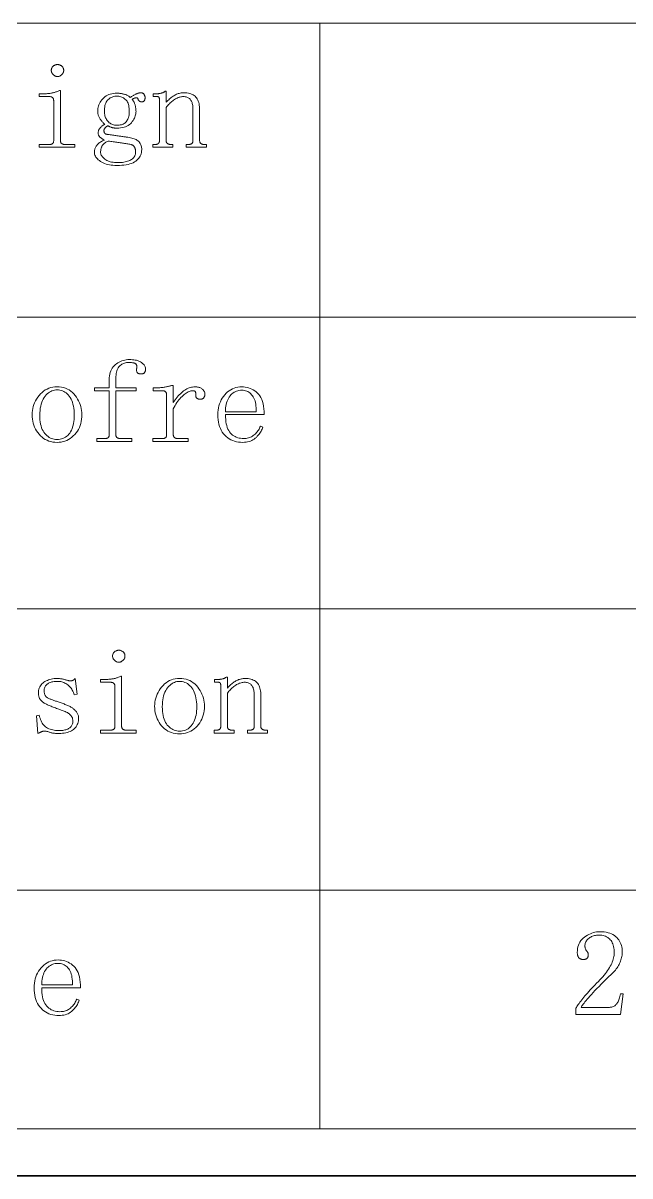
# Model space of a CAD drawing. Extents: x 1 to 297, y 1 to 210.
# Drawn here: x 131.29 to 145.78, y 1.35 to 28.9 of the extents above; entities that cross this region are included whole.
import ezdxf

# ---------------------------------------------------------------- set-up
doc = ezdxf.new("R2010")
doc.units = 0

msp = doc.modelspace()

# ---------------------------------------------------------------- linework, layer by layer
at = {"color": 7, "lineweight": 13}
for p, q in [((1.319, 28.902), (196.771, 28.902)), ((138.377, 28.902), (138.377, 2.481)), ((35.177, 21.874), (196.771, 21.874)), ((35.177, 14.907), (164.935, 14.907)), ((35.177, 8.179), (164.935, 8.179)), ((1.319, 2.481), (196.771, 2.481))]:
    msp.add_line(p, q, dxfattribs=at)
at = {"color": 7, "lineweight": 35}
msp.add_line((0.623, 1.354), (296.685, 1.354), dxfattribs=at)
at = {"color": 7, "lineweight": 13}
for points in [[(132.11, 27.911), (132.122, 27.91), (132.133, 27.909), (132.144, 27.907), (132.154, 27.904), (132.165, 27.901), (132.175, 27.896), (132.185, 27.891), (132.195, 27.885), (132.204, 27.878), (132.213, 27.871), (132.222, 27.863), (132.23, 27.854), (132.237, 27.845), (132.243, 27.836), (132.248, 27.827), (132.252, 27.817), (132.255, 27.806), (132.257, 27.796), (132.259, 27.785), (132.259, 27.774), (132.259, 27.762), (132.257, 27.751), (132.255, 27.74), (132.252, 27.73), (132.248, 27.719), (132.243, 27.709), (132.237, 27.699), (132.23, 27.69), (132.222, 27.68), (132.213, 27.671), (132.204, 27.662), (132.195, 27.654), (132.185, 27.647), (132.175, 27.642), (132.165, 27.637), (132.154, 27.632), (132.144, 27.629), (132.133, 27.627), (132.122, 27.626), (132.11, 27.625), (132.099, 27.626), (132.088, 27.627), (132.077, 27.629), (132.067, 27.632), (132.056, 27.637), (132.046, 27.642), (132.036, 27.647), (132.026, 27.654), (132.017, 27.662), (132.008, 27.671), (131.999, 27.68), (131.991, 27.69), (131.984, 27.699), (131.978, 27.709), (131.973, 27.719), (131.969, 27.73), (131.966, 27.74), (131.964, 27.751), (131.962, 27.762), (131.962, 27.774), (131.962, 27.785), (131.964, 27.796), (131.966, 27.806), (131.969, 27.817), (131.973, 27.827), (131.978, 27.836), (131.984, 27.845), (131.991, 27.854), (131.999, 27.863), (132.008, 27.871), (132.017, 27.878), (132.026, 27.885), (132.036, 27.891), (132.046, 27.896), (132.056, 27.901), (132.067, 27.904), (132.077, 27.907), (132.088, 27.909), (132.099, 27.91)], [(132.019, 27.042), (132.019, 27.051), (132.018, 27.06), (132.017, 27.068), (132.015, 27.076), (132.013, 27.084), (132.011, 27.091), (132.008, 27.098), (132.004, 27.104), (132, 27.111), (131.996, 27.117), (131.991, 27.122), (131.986, 27.127), (131.979, 27.131), (131.972, 27.135), (131.965, 27.138), (131.956, 27.141), (131.947, 27.143), (131.938, 27.144), (131.927, 27.145), (131.916, 27.145), (131.676, 27.145), (131.676, 27.214), (131.79, 27.214), (131.811, 27.214), (131.831, 27.214), (131.851, 27.215), (131.871, 27.216), (131.89, 27.218), (131.91, 27.22), (131.929, 27.222), (131.948, 27.225), (131.966, 27.228), (131.985, 27.231), (132.003, 27.235), (132.021, 27.239), (132.039, 27.244), (132.056, 27.249), (132.073, 27.255), (132.09, 27.262), (132.107, 27.269), (132.124, 27.277), (132.14, 27.285), (132.156, 27.294), (132.179, 27.294), (132.179, 26.094), (132.179, 26.085), (132.18, 26.076), (132.182, 26.068), (132.184, 26.061), (132.186, 26.054), (132.189, 26.047), (132.193, 26.041), (132.197, 26.035), (132.202, 26.03), (132.208, 26.025), (132.213, 26.021), (132.22, 26.017), (132.226, 26.013), (132.233, 26.01), (132.24, 26.008), (132.248, 26.006), (132.256, 26.004), (132.264, 26.003), (132.273, 26.002), (132.282, 26.002), (132.522, 26.002), (132.522, 25.934), (131.676, 25.934), (131.676, 26.002), (131.916, 26.002), (131.927, 26.002), (131.938, 26.003), (131.947, 26.004), (131.956, 26.006), (131.965, 26.008), (131.972, 26.01), (131.979, 26.013), (131.986, 26.017), (131.991, 26.021), (131.996, 26.025), (132, 26.03), (132.004, 26.035), (132.008, 26.041), (132.011, 26.047), (132.013, 26.054), (132.015, 26.061), (132.017, 26.068), (132.018, 26.076), (132.019, 26.085), (132.019, 26.094)], [(133.79, 26.174), (133.824, 26.169), (133.855, 26.162), (133.885, 26.155), (133.913, 26.147), (133.939, 26.138), (133.963, 26.128), (133.986, 26.116), (134.006, 26.104), (134.025, 26.091), (134.042, 26.077), (134.057, 26.061), (134.071, 26.045), (134.083, 26.027), (134.093, 26.009), (134.102, 25.989), (134.109, 25.969), (134.115, 25.947), (134.119, 25.925), (134.121, 25.901), (134.122, 25.877), (134.12, 25.843), (134.116, 25.811), (134.109, 25.78), (134.099, 25.75), (134.086, 25.722), (134.07, 25.695), (134.052, 25.67), (134.03, 25.646), (134.006, 25.623), (133.979, 25.602), (133.949, 25.583), (133.915, 25.565), (133.878, 25.55), (133.838, 25.536), (133.795, 25.525), (133.748, 25.516), (133.698, 25.509), (133.644, 25.503), (133.588, 25.5), (133.528, 25.499), (133.48, 25.5), (133.435, 25.503), (133.392, 25.508), (133.35, 25.515), (133.31, 25.524), (133.272, 25.534), (133.236, 25.547), (133.202, 25.562), (133.17, 25.578), (133.139, 25.597), (133.111, 25.616), (133.085, 25.637), (133.063, 25.657), (133.044, 25.679), (133.028, 25.701), (133.014, 25.723), (133.004, 25.747), (132.996, 25.77), (132.992, 25.795), (132.99, 25.819), (132.991, 25.835), (132.993, 25.851), (132.996, 25.867), (133, 25.883), (133.005, 25.899), (133.011, 25.915), (133.018, 25.931), (133.027, 25.947), (133.037, 25.963), (133.048, 25.979), (133.06, 25.995), (133.073, 26.01), (133.088, 26.024), (133.104, 26.038), (133.122, 26.051), (133.141, 26.063), (133.161, 26.075), (133.183, 26.085), (133.206, 26.096), (133.23, 26.105), (133.217, 26.112), (133.204, 26.119), (133.192, 26.126), (133.18, 26.133), (133.169, 26.141), (133.158, 26.148), (133.148, 26.156), (133.139, 26.164), (133.13, 26.171), (133.122, 26.179), (133.114, 26.188), (133.107, 26.196), (133.101, 26.205), (133.096, 26.214), (133.092, 26.224), (133.088, 26.234), (133.085, 26.244), (133.083, 26.254), (133.082, 26.265), (133.082, 26.277), (133.082, 26.29), (133.084, 26.303), (133.086, 26.316), (133.089, 26.329), (133.093, 26.341), (133.098, 26.353), (133.104, 26.364), (133.111, 26.375), (133.119, 26.386), (133.128, 26.397), (133.137, 26.407), (133.147, 26.416), (133.157, 26.426), (133.168, 26.435), (133.179, 26.444), (133.191, 26.452), (133.203, 26.46), (133.215, 26.468), (133.228, 26.475), (133.242, 26.482), (133.228, 26.494), (133.215, 26.506), (133.202, 26.519), (133.19, 26.532), (133.178, 26.545), (133.166, 26.559), (133.154, 26.573), (133.143, 26.588), (133.132, 26.604), (133.122, 26.619), (133.112, 26.635), (133.103, 26.652), (133.096, 26.668), (133.089, 26.685), (133.083, 26.702), (133.079, 26.719), (133.075, 26.737), (133.072, 26.755), (133.071, 26.773), (133.07, 26.791), (133.072, 26.825), (133.075, 26.858), (133.081, 26.89), (133.09, 26.922), (133.1, 26.952), (133.114, 26.982), (133.129, 27.011), (133.147, 27.039), (133.168, 27.067), (133.19, 27.094), (133.215, 27.119), (133.242, 27.141), (133.271, 27.161), (133.302, 27.178), (133.335, 27.192), (133.369, 27.204), (133.406, 27.213), (133.445, 27.22), (133.485, 27.224), (133.528, 27.225), (133.546, 27.225), (133.564, 27.224), (133.582, 27.223), (133.6, 27.221), (133.618, 27.219), (133.635, 27.217), (133.653, 27.214), (133.67, 27.21), (133.688, 27.207), (133.705, 27.202), (133.722, 27.197), (133.738, 27.192), (133.754, 27.185), (133.769, 27.178), (133.783, 27.171), (133.797, 27.162), (133.811, 27.153), (133.824, 27.144), (133.836, 27.133), (133.848, 27.122), (133.863, 27.133), (133.879, 27.144), (133.894, 27.154), (133.909, 27.163), (133.923, 27.172), (133.937, 27.181), (133.951, 27.188), (133.965, 27.195), (133.978, 27.202), (133.99, 27.208), (134.003, 27.213), (134.015, 27.218), (134.027, 27.223), (134.038, 27.226), (134.049, 27.229), (134.06, 27.232), (134.07, 27.234), (134.08, 27.235), (134.09, 27.236), (134.099, 27.237), (134.11, 27.236), (134.12, 27.235), (134.13, 27.233), (134.139, 27.23), (134.148, 27.227), (134.155, 27.222), (134.162, 27.217), (134.168, 27.211), (134.174, 27.204), (134.179, 27.197), (134.183, 27.189), (134.187, 27.181), (134.191, 27.173), (134.194, 27.165), (134.196, 27.158), (134.198, 27.151), (134.2, 27.143), (134.201, 27.136), (134.202, 27.129), (134.202, 27.122), (134.202, 27.113), (134.201, 27.105), (134.2, 27.096), (134.199, 27.088), (134.198, 27.081), (134.196, 27.074), (134.193, 27.067), (134.191, 27.06), (134.188, 27.054), (134.185, 27.048), (134.181, 27.043), (134.177, 27.038), (134.172, 27.033), (134.166, 27.03), (134.16, 27.027), (134.154, 27.024), (134.147, 27.022), (134.139, 27.021), (134.131, 27.02), (134.122, 27.019), (134.115, 27.02), (134.109, 27.02), (134.102, 27.021), (134.096, 27.022), (134.09, 27.024), (134.085, 27.026), (134.079, 27.028), (134.074, 27.03), (134.069, 27.033), (134.065, 27.037), (134.06, 27.04), (134.056, 27.044), (134.052, 27.048), (134.048, 27.053), (134.045, 27.058), (134.041, 27.063), (134.038, 27.069), (134.035, 27.075), (134.033, 27.081), (134.03, 27.088), (134.028, 27.094), (134.025, 27.1), (134.021, 27.105), (134.017, 27.109), (134.012, 27.112), (134.006, 27.115), (134, 27.116), (133.994, 27.117), (133.987, 27.117), (133.979, 27.117), (133.971, 27.115), (133.963, 27.113), (133.954, 27.111), (133.946, 27.107), (133.938, 27.104), (133.929, 27.099), (133.92, 27.095), (133.911, 27.089), (133.902, 27.083), (133.893, 27.077), (133.902, 27.067), (133.911, 27.057), (133.919, 27.046), (133.926, 27.034), (133.933, 27.022), (133.94, 27.009), (133.946, 26.996), (133.952, 26.981), (133.957, 26.966), (133.962, 26.951), (133.966, 26.935), (133.97, 26.919), (133.973, 26.903), (133.976, 26.887), (133.979, 26.871), (133.981, 26.855), (133.983, 26.839), (133.984, 26.823), (133.984, 26.807), (133.985, 26.791), (133.984, 26.763), (133.98, 26.736), (133.975, 26.709), (133.967, 26.682), (133.958, 26.655), (133.946, 26.628), (133.932, 26.602), (133.915, 26.575), (133.897, 26.549), (133.876, 26.522), (133.853, 26.497), (133.827, 26.475), (133.799, 26.455), (133.768, 26.438), (133.735, 26.424), (133.699, 26.412), (133.66, 26.403), (133.618, 26.396), (133.574, 26.392), (133.528, 26.391), (133.514, 26.391), (133.501, 26.391), (133.487, 26.392), (133.475, 26.394), (133.462, 26.395), (133.449, 26.397), (133.437, 26.399), (133.425, 26.402), (133.413, 26.405), (133.402, 26.408), (133.391, 26.411), (133.38, 26.415), (133.37, 26.419), (133.36, 26.423), (133.35, 26.427), (133.342, 26.431), (133.333, 26.435), (133.325, 26.439), (133.318, 26.443), (133.31, 26.448), (133.301, 26.443), (133.293, 26.438), (133.285, 26.433), (133.277, 26.428), (133.27, 26.422), (133.264, 26.416), (133.258, 26.41), (133.252, 26.404), (133.247, 26.398), (133.242, 26.391), (133.238, 26.384), (133.234, 26.378), (133.23, 26.371), (133.227, 26.365), (133.225, 26.359), (133.223, 26.354), (133.221, 26.348), (133.22, 26.343), (133.219, 26.338), (133.219, 26.334), (133.219, 26.325), (133.22, 26.316), (133.221, 26.308), (133.223, 26.301), (133.225, 26.294), (133.227, 26.287), (133.23, 26.281), (133.234, 26.275), (133.238, 26.27), (133.242, 26.265), (133.247, 26.261), (133.252, 26.257), (133.258, 26.253), (133.264, 26.25), (133.27, 26.248), (133.277, 26.246), (133.285, 26.244), (133.293, 26.243), (133.301, 26.242), (133.31, 26.242), (133.34, 26.238), (133.369, 26.233), (133.397, 26.229), (133.425, 26.225), (133.452, 26.221), (133.478, 26.217), (133.504, 26.213), (133.53, 26.209), (133.555, 26.206), (133.579, 26.202), (133.603, 26.199), (133.626, 26.196), (133.648, 26.192), (133.67, 26.189), (133.692, 26.187), (133.713, 26.184), (133.733, 26.181), (133.753, 26.178), (133.772, 26.176)], [(133.23, 26.791), (133.231, 26.764), (133.234, 26.738), (133.238, 26.712), (133.243, 26.687), (133.25, 26.664), (133.259, 26.641), (133.27, 26.618), (133.282, 26.597), (133.295, 26.576), (133.31, 26.557), (133.327, 26.538), (133.345, 26.522), (133.364, 26.507), (133.384, 26.494), (133.405, 26.484), (133.427, 26.475), (133.45, 26.468), (133.475, 26.463), (133.501, 26.46), (133.528, 26.459), (133.557, 26.46), (133.584, 26.463), (133.61, 26.467), (133.635, 26.473), (133.658, 26.481), (133.679, 26.49), (133.699, 26.501), (133.718, 26.514), (133.735, 26.529), (133.75, 26.545), (133.765, 26.563), (133.777, 26.582), (133.788, 26.603), (133.798, 26.626), (133.806, 26.649), (133.813, 26.675), (133.818, 26.701), (133.822, 26.73), (133.824, 26.76), (133.825, 26.791), (133.824, 26.829), (133.821, 26.864), (133.817, 26.898), (133.811, 26.929), (133.803, 26.958), (133.794, 26.985), (133.783, 27.01), (133.77, 27.032), (133.755, 27.053), (133.739, 27.071), (133.721, 27.087), (133.703, 27.102), (133.684, 27.115), (133.664, 27.126), (133.643, 27.135), (133.622, 27.143), (133.599, 27.149), (133.576, 27.153), (133.552, 27.156), (133.528, 27.157), (133.503, 27.156), (133.479, 27.153), (133.456, 27.149), (133.433, 27.143), (133.412, 27.135), (133.391, 27.126), (133.371, 27.115), (133.352, 27.102), (133.334, 27.087), (133.316, 27.071), (133.3, 27.053), (133.285, 27.032), (133.272, 27.01), (133.261, 26.985), (133.252, 26.958), (133.244, 26.929), (133.238, 26.898), (133.234, 26.864), (133.231, 26.829)], [(134.385, 25.934), (134.385, 26.002), (134.442, 26.002), (134.453, 26.002), (134.463, 26.003), (134.473, 26.004), (134.482, 26.006), (134.49, 26.008), (134.498, 26.01), (134.505, 26.013), (134.511, 26.017), (134.517, 26.021), (134.522, 26.025), (134.526, 26.03), (134.53, 26.035), (134.534, 26.041), (134.536, 26.047), (134.539, 26.054), (134.541, 26.061), (134.543, 26.068), (134.544, 26.076), (134.544, 26.085), (134.545, 26.094), (134.545, 27.077), (134.545, 27.083), (134.544, 27.09), (134.544, 27.096), (134.543, 27.101), (134.542, 27.107), (134.541, 27.111), (134.539, 27.116), (134.537, 27.12), (134.535, 27.124), (134.533, 27.128), (134.531, 27.131), (134.528, 27.134), (134.524, 27.137), (134.52, 27.139), (134.516, 27.141), (134.511, 27.142), (134.506, 27.144), (134.5, 27.144), (134.494, 27.145), (134.488, 27.145), (134.396, 27.145), (134.396, 27.214), (134.476, 27.214), (134.488, 27.214), (134.499, 27.214), (134.51, 27.215), (134.521, 27.215), (134.532, 27.217), (134.543, 27.218), (134.553, 27.219), (134.564, 27.221), (134.574, 27.223), (134.585, 27.225), (134.595, 27.228), (134.605, 27.231), (134.615, 27.234), (134.625, 27.238), (134.635, 27.242), (134.644, 27.247), (134.654, 27.252), (134.663, 27.258), (134.673, 27.264), (134.682, 27.271), (134.705, 27.271), (134.705, 27.008), (134.725, 27.03), (134.746, 27.051), (134.766, 27.071), (134.787, 27.09), (134.808, 27.108), (134.828, 27.125), (134.849, 27.14), (134.869, 27.154), (134.89, 27.167), (134.91, 27.179), (134.931, 27.19), (134.952, 27.2), (134.973, 27.209), (134.995, 27.216), (135.016, 27.222), (135.038, 27.227), (135.06, 27.231), (135.082, 27.234), (135.105, 27.236), (135.128, 27.237), (135.165, 27.235), (135.201, 27.232), (135.235, 27.227), (135.267, 27.22), (135.296, 27.211), (135.324, 27.199), (135.349, 27.186), (135.373, 27.171), (135.394, 27.153), (135.413, 27.134), (135.431, 27.112), (135.446, 27.088), (135.46, 27.063), (135.472, 27.035), (135.482, 27.005), (135.49, 26.973), (135.496, 26.939), (135.501, 26.903), (135.504, 26.865), (135.505, 26.825), (135.505, 26.094), (135.505, 26.085), (135.506, 26.076), (135.507, 26.068), (135.509, 26.061), (135.512, 26.054), (135.515, 26.047), (135.519, 26.041), (135.523, 26.035), (135.528, 26.03), (135.533, 26.025), (135.539, 26.021), (135.545, 26.017), (135.552, 26.013), (135.559, 26.01), (135.566, 26.008), (135.574, 26.006), (135.582, 26.004), (135.59, 26.003), (135.599, 26.002), (135.608, 26.002), (135.665, 26.002), (135.665, 25.934), (135.185, 25.934), (135.185, 26.002), (135.242, 26.002), (135.253, 26.002), (135.263, 26.003), (135.273, 26.004), (135.282, 26.006), (135.29, 26.008), (135.298, 26.01), (135.305, 26.013), (135.311, 26.017), (135.317, 26.021), (135.322, 26.025), (135.326, 26.03), (135.33, 26.035), (135.333, 26.041), (135.336, 26.047), (135.339, 26.054), (135.341, 26.061), (135.343, 26.068), (135.344, 26.076), (135.344, 26.085), (135.345, 26.094), (135.345, 26.859), (135.344, 26.886), (135.342, 26.912), (135.34, 26.936), (135.336, 26.959), (135.33, 26.981), (135.324, 27.001), (135.317, 27.021), (135.308, 27.039), (135.298, 27.055), (135.288, 27.071), (135.276, 27.085), (135.262, 27.098), (135.248, 27.109), (135.233, 27.118), (135.216, 27.127), (135.198, 27.133), (135.18, 27.138), (135.16, 27.142), (135.138, 27.144), (135.116, 27.145), (135.096, 27.144), (135.075, 27.142), (135.054, 27.139), (135.033, 27.134), (135.012, 27.128), (134.991, 27.12), (134.969, 27.111), (134.948, 27.101), (134.926, 27.09), (134.905, 27.077), (134.883, 27.062), (134.862, 27.047), (134.841, 27.03), (134.821, 27.013), (134.8, 26.994), (134.781, 26.974), (134.761, 26.953), (134.742, 26.93), (134.723, 26.907), (134.705, 26.882), (134.705, 26.094), (134.705, 26.085), (134.706, 26.076), (134.707, 26.068), (134.709, 26.061), (134.712, 26.054), (134.715, 26.047), (134.719, 26.041), (134.723, 26.035), (134.728, 26.03), (134.733, 26.025), (134.739, 26.021), (134.745, 26.017), (134.752, 26.013), (134.759, 26.01), (134.766, 26.008), (134.774, 26.006), (134.782, 26.004), (134.79, 26.003), (134.799, 26.002), (134.808, 26.002), (134.865, 26.002), (134.865, 25.934)], [(133.322, 26.082), (133.302, 26.073), (133.283, 26.063), (133.266, 26.053), (133.25, 26.043), (133.235, 26.032), (133.221, 26.021), (133.209, 26.01), (133.197, 25.998), (133.188, 25.986), (133.179, 25.974), (133.171, 25.961), (133.165, 25.947), (133.159, 25.933), (133.153, 25.919), (133.149, 25.904), (133.145, 25.888), (133.143, 25.872), (133.141, 25.855), (133.139, 25.837), (133.139, 25.819), (133.14, 25.801), (133.143, 25.783), (133.148, 25.766), (133.155, 25.748), (133.165, 25.731), (133.176, 25.714), (133.189, 25.697), (133.205, 25.68), (133.222, 25.664), (133.242, 25.648), (133.263, 25.633), (133.287, 25.619), (133.313, 25.607), (133.341, 25.597), (133.37, 25.588), (133.402, 25.581), (133.436, 25.575), (133.472, 25.571), (133.51, 25.569), (133.55, 25.568), (133.588, 25.569), (133.625, 25.57), (133.66, 25.574), (133.693, 25.578), (133.725, 25.584), (133.755, 25.591), (133.783, 25.599), (133.81, 25.608), (133.835, 25.619), (133.859, 25.631), (133.881, 25.644), (133.9, 25.658), (133.917, 25.674), (133.932, 25.691), (133.945, 25.709), (133.955, 25.729), (133.963, 25.75), (133.969, 25.772), (133.972, 25.795), (133.973, 25.819), (133.973, 25.835), (133.972, 25.85), (133.971, 25.864), (133.969, 25.878), (133.966, 25.891), (133.963, 25.903), (133.959, 25.915), (133.955, 25.925), (133.95, 25.936), (133.945, 25.945), (133.939, 25.954), (133.932, 25.962), (133.925, 25.969), (133.917, 25.976), (133.909, 25.982), (133.9, 25.988), (133.891, 25.992), (133.881, 25.996), (133.87, 26), (133.859, 26.002), (133.836, 26.007), (133.812, 26.011), (133.788, 26.015), (133.764, 26.02), (133.739, 26.024), (133.714, 26.028), (133.688, 26.031), (133.661, 26.035), (133.635, 26.039), (133.608, 26.042), (133.58, 26.046), (133.552, 26.049), (133.524, 26.053), (133.496, 26.057), (133.468, 26.061), (133.439, 26.065), (133.41, 26.069), (133.381, 26.073), (133.351, 26.078)], [(133.345, 20.38), (133.346, 20.427), (133.351, 20.471), (133.358, 20.513), (133.368, 20.553), (133.382, 20.59), (133.398, 20.625), (133.417, 20.657), (133.44, 20.687), (133.465, 20.715), (133.493, 20.74), (133.523, 20.763), (133.554, 20.783), (133.585, 20.801), (133.618, 20.817), (133.65, 20.83), (133.684, 20.841), (133.718, 20.849), (133.753, 20.855), (133.788, 20.859), (133.825, 20.86), (133.863, 20.859), (133.899, 20.857), (133.933, 20.854), (133.965, 20.849), (133.995, 20.843), (134.023, 20.835), (134.049, 20.826), (134.073, 20.816), (134.096, 20.805), (134.116, 20.792), (134.135, 20.778), (134.151, 20.763), (134.166, 20.748), (134.178, 20.733), (134.189, 20.717), (134.198, 20.701), (134.205, 20.684), (134.209, 20.667), (134.212, 20.65), (134.213, 20.632), (134.213, 20.622), (134.212, 20.614), (134.211, 20.605), (134.21, 20.597), (134.208, 20.589), (134.205, 20.581), (134.202, 20.573), (134.199, 20.566), (134.195, 20.558), (134.19, 20.552), (134.185, 20.545), (134.179, 20.539), (134.173, 20.534), (134.165, 20.53), (134.156, 20.526), (134.147, 20.523), (134.136, 20.52), (134.125, 20.519), (134.112, 20.518), (134.099, 20.517), (134.09, 20.517), (134.081, 20.518), (134.073, 20.519), (134.065, 20.521), (134.058, 20.523), (134.05, 20.525), (134.043, 20.528), (134.037, 20.532), (134.031, 20.536), (134.025, 20.54), (134.019, 20.545), (134.014, 20.551), (134.01, 20.557), (134.006, 20.564), (134.003, 20.572), (134.001, 20.58), (133.999, 20.589), (133.997, 20.599), (133.996, 20.609), (133.996, 20.62), (133.996, 20.622), (133.996, 20.625), (133.997, 20.628), (133.997, 20.631), (133.998, 20.634), (133.998, 20.638), (133.999, 20.642), (134, 20.646), (134.001, 20.65), (134.002, 20.654), (134.003, 20.659), (134.004, 20.663), (134.005, 20.667), (134.005, 20.671), (134.006, 20.674), (134.007, 20.678), (134.007, 20.681), (134.007, 20.684), (134.008, 20.686), (134.008, 20.689), (134.007, 20.698), (134.006, 20.706), (134.004, 20.715), (134.002, 20.722), (133.999, 20.73), (133.995, 20.737), (133.991, 20.744), (133.986, 20.751), (133.98, 20.757), (133.973, 20.763), (133.965, 20.768), (133.956, 20.773), (133.944, 20.778), (133.931, 20.781), (133.916, 20.784), (133.899, 20.787), (133.88, 20.789), (133.86, 20.79), (133.837, 20.791), (133.813, 20.792), (133.786, 20.791), (133.76, 20.788), (133.736, 20.784), (133.712, 20.778), (133.689, 20.77), (133.667, 20.761), (133.646, 20.75), (133.627, 20.737), (133.608, 20.722), (133.59, 20.706), (133.574, 20.687), (133.56, 20.667), (133.547, 20.644), (133.536, 20.618), (133.526, 20.59), (133.518, 20.56), (133.512, 20.527), (133.508, 20.492), (133.506, 20.454), (133.505, 20.414), (133.505, 20.186), (133.985, 20.186), (133.985, 20.117), (133.505, 20.117), (133.505, 19.066), (133.505, 19.057), (133.506, 19.048), (133.507, 19.04), (133.509, 19.033), (133.512, 19.026), (133.515, 19.019), (133.519, 19.013), (133.523, 19.007), (133.528, 19.002), (133.533, 18.997), (133.539, 18.993), (133.545, 18.989), (133.552, 18.986), (133.559, 18.983), (133.566, 18.98), (133.574, 18.978), (133.582, 18.976), (133.59, 18.975), (133.599, 18.975), (133.608, 18.974), (133.882, 18.974), (133.882, 18.906), (133.048, 18.906), (133.048, 18.974), (133.242, 18.974), (133.253, 18.975), (133.263, 18.975), (133.273, 18.976), (133.282, 18.978), (133.29, 18.98), (133.298, 18.983), (133.305, 18.986), (133.311, 18.989), (133.317, 18.993), (133.322, 18.997), (133.326, 19.002), (133.33, 19.007), (133.333, 19.013), (133.336, 19.019), (133.339, 19.026), (133.341, 19.033), (133.343, 19.04), (133.344, 19.048), (133.344, 19.057), (133.345, 19.066), (133.345, 20.117), (132.99, 20.117), (132.99, 20.186), (133.345, 20.186)], [(132.693, 19.546), (132.692, 19.49), (132.686, 19.435), (132.678, 19.383), (132.666, 19.333), (132.65, 19.284), (132.632, 19.238), (132.609, 19.193), (132.584, 19.151), (132.554, 19.11), (132.522, 19.072), (132.487, 19.036), (132.45, 19.004), (132.412, 18.975), (132.372, 18.951), (132.33, 18.93), (132.287, 18.913), (132.243, 18.9), (132.196, 18.89), (132.148, 18.885), (132.099, 18.883), (132.047, 18.885), (131.998, 18.891), (131.95, 18.9), (131.904, 18.914), (131.86, 18.932), (131.819, 18.953), (131.779, 18.978), (131.741, 19.007), (131.705, 19.04), (131.67, 19.077), (131.639, 19.117), (131.611, 19.158), (131.586, 19.201), (131.564, 19.245), (131.546, 19.292), (131.531, 19.339), (131.52, 19.388), (131.511, 19.439), (131.506, 19.492), (131.505, 19.546), (131.506, 19.596), (131.511, 19.645), (131.52, 19.693), (131.531, 19.74), (131.546, 19.786), (131.564, 19.831), (131.586, 19.875), (131.611, 19.919), (131.639, 19.961), (131.67, 20.003), (131.705, 20.042), (131.741, 20.077), (131.779, 20.108), (131.819, 20.135), (131.86, 20.157), (131.904, 20.176), (131.95, 20.19), (131.998, 20.2), (132.047, 20.207), (132.099, 20.209), (132.153, 20.207), (132.204, 20.2), (132.253, 20.19), (132.3, 20.176), (132.345, 20.157), (132.387, 20.135), (132.427, 20.108), (132.465, 20.077), (132.5, 20.042), (132.533, 20.003), (132.564, 19.961), (132.591, 19.919), (132.615, 19.875), (132.636, 19.831), (132.653, 19.786), (132.668, 19.74), (132.679, 19.693), (132.687, 19.645), (132.692, 19.596)], [(131.688, 19.534), (131.689, 19.476), (131.692, 19.422), (131.698, 19.37), (131.707, 19.321), (131.718, 19.276), (131.731, 19.233), (131.746, 19.194), (131.764, 19.158), (131.785, 19.124), (131.808, 19.094), (131.832, 19.067), (131.858, 19.043), (131.884, 19.022), (131.912, 19.003), (131.94, 18.987), (131.97, 18.974), (132.001, 18.964), (132.032, 18.957), (132.065, 18.953), (132.099, 18.952), (132.137, 18.953), (132.173, 18.958), (132.208, 18.965), (132.241, 18.976), (132.272, 18.99), (132.301, 19.007), (132.329, 19.027), (132.355, 19.05), (132.379, 19.076), (132.402, 19.106), (132.422, 19.138), (132.441, 19.172), (132.457, 19.209), (132.471, 19.248), (132.483, 19.29), (132.493, 19.334), (132.501, 19.381), (132.506, 19.429), (132.509, 19.481), (132.51, 19.534), (132.509, 19.592), (132.506, 19.648), (132.5, 19.7), (132.491, 19.749), (132.48, 19.796), (132.467, 19.84), (132.452, 19.88), (132.434, 19.918), (132.413, 19.954), (132.39, 19.986), (132.366, 20.015), (132.34, 20.041), (132.314, 20.064), (132.286, 20.085), (132.258, 20.102), (132.228, 20.115), (132.197, 20.126), (132.165, 20.134), (132.133, 20.139), (132.099, 20.14), (132.067, 20.139), (132.036, 20.134), (132.006, 20.126), (131.976, 20.115), (131.948, 20.102), (131.919, 20.085), (131.892, 20.064), (131.865, 20.041), (131.839, 20.015), (131.813, 19.986), (131.789, 19.954), (131.768, 19.918), (131.749, 19.88), (131.733, 19.84), (131.719, 19.796), (131.708, 19.749), (131.699, 19.7), (131.693, 19.648), (131.689, 19.592)], [(134.876, 19.832), (134.899, 19.867), (134.923, 19.901), (134.946, 19.934), (134.97, 19.964), (134.995, 19.993), (135.019, 20.02), (135.045, 20.046), (135.07, 20.069), (135.096, 20.091), (135.122, 20.112), (135.148, 20.13), (135.175, 20.146), (135.201, 20.161), (135.228, 20.174), (135.255, 20.184), (135.282, 20.193), (135.309, 20.2), (135.336, 20.205), (135.363, 20.208), (135.39, 20.209), (135.413, 20.208), (135.434, 20.207), (135.454, 20.204), (135.474, 20.2), (135.492, 20.196), (135.509, 20.19), (135.525, 20.183), (135.54, 20.176), (135.554, 20.167), (135.568, 20.157), (135.579, 20.147), (135.59, 20.136), (135.6, 20.125), (135.608, 20.113), (135.615, 20.102), (135.62, 20.089), (135.625, 20.077), (135.628, 20.064), (135.63, 20.051), (135.63, 20.037), (135.63, 20.026), (135.629, 20.015), (135.628, 20.005), (135.626, 19.995), (135.623, 19.986), (135.62, 19.977), (135.616, 19.968), (135.612, 19.96), (135.607, 19.953), (135.602, 19.946), (135.596, 19.939), (135.589, 19.933), (135.582, 19.928), (135.574, 19.924), (135.566, 19.92), (135.557, 19.917), (135.548, 19.915), (135.538, 19.913), (135.527, 19.912), (135.516, 19.912), (135.505, 19.912), (135.494, 19.913), (135.484, 19.915), (135.475, 19.917), (135.466, 19.92), (135.458, 19.924), (135.45, 19.928), (135.443, 19.933), (135.436, 19.939), (135.43, 19.946), (135.425, 19.953), (135.421, 19.96), (135.417, 19.968), (135.414, 19.977), (135.412, 19.986), (135.411, 19.995), (135.41, 20.005), (135.41, 20.015), (135.411, 20.026), (135.413, 20.037), (135.413, 20.044), (135.413, 20.05), (135.412, 20.057), (135.411, 20.063), (135.41, 20.069), (135.409, 20.074), (135.408, 20.08), (135.406, 20.085), (135.404, 20.09), (135.402, 20.094), (135.399, 20.099), (135.395, 20.103), (135.391, 20.106), (135.385, 20.109), (135.379, 20.112), (135.372, 20.114), (135.363, 20.115), (135.354, 20.116), (135.344, 20.117), (135.333, 20.117), (135.315, 20.116), (135.295, 20.113), (135.275, 20.107), (135.254, 20.099), (135.232, 20.089), (135.209, 20.076), (135.186, 20.061), (135.161, 20.044), (135.136, 20.025), (135.11, 20.003), (135.084, 19.979), (135.059, 19.954), (135.034, 19.926), (135.01, 19.897), (134.986, 19.866), (134.963, 19.833), (134.94, 19.798), (134.918, 19.762), (134.897, 19.723), (134.876, 19.683), (134.876, 19.066), (134.876, 19.057), (134.877, 19.048), (134.879, 19.04), (134.881, 19.033), (134.883, 19.026), (134.886, 19.019), (134.89, 19.013), (134.894, 19.007), (134.899, 19.002), (134.905, 18.997), (134.911, 18.993), (134.917, 18.989), (134.923, 18.986), (134.93, 18.983), (134.938, 18.98), (134.945, 18.978), (134.953, 18.976), (134.961, 18.975), (134.97, 18.975), (134.979, 18.974), (135.23, 18.974), (135.23, 18.906), (134.385, 18.906), (134.385, 18.974), (134.613, 18.974), (134.624, 18.975), (134.635, 18.975), (134.644, 18.976), (134.654, 18.978), (134.662, 18.98), (134.669, 18.983), (134.676, 18.986), (134.683, 18.989), (134.688, 18.993), (134.693, 18.997), (134.698, 19.002), (134.702, 19.007), (134.705, 19.013), (134.708, 19.019), (134.71, 19.026), (134.712, 19.033), (134.714, 19.04), (134.715, 19.048), (134.716, 19.057), (134.716, 19.066), (134.716, 20.014), (134.716, 20.023), (134.715, 20.032), (134.714, 20.04), (134.712, 20.048), (134.71, 20.056), (134.708, 20.063), (134.705, 20.07), (134.702, 20.077), (134.698, 20.083), (134.693, 20.089), (134.688, 20.094), (134.683, 20.099), (134.676, 20.103), (134.669, 20.107), (134.662, 20.11), (134.654, 20.113), (134.644, 20.115), (134.635, 20.116), (134.624, 20.117), (134.613, 20.117), (134.396, 20.117), (134.396, 20.186), (134.488, 20.186), (134.504, 20.186), (134.521, 20.186), (134.538, 20.187), (134.556, 20.189), (134.575, 20.19), (134.594, 20.192), (134.614, 20.194), (134.634, 20.197), (134.655, 20.2), (134.676, 20.203), (134.697, 20.206), (134.717, 20.21), (134.737, 20.214), (134.755, 20.218), (134.772, 20.222), (134.788, 20.226), (134.803, 20.23), (134.817, 20.234), (134.83, 20.238), (134.842, 20.243), (134.876, 20.243)], [(136.122, 19.546), (136.123, 19.486), (136.127, 19.429), (136.133, 19.377), (136.141, 19.327), (136.152, 19.282), (136.165, 19.239), (136.181, 19.201), (136.199, 19.165), (136.219, 19.134), (136.242, 19.106), (136.267, 19.081), (136.293, 19.058), (136.321, 19.039), (136.35, 19.022), (136.38, 19.007), (136.413, 18.995), (136.446, 18.986), (136.481, 18.98), (136.518, 18.976), (136.556, 18.974), (136.585, 18.975), (136.614, 18.978), (136.641, 18.982), (136.668, 18.988), (136.693, 18.996), (136.718, 19.005), (136.742, 19.016), (136.765, 19.029), (136.787, 19.044), (136.808, 19.06), (136.828, 19.078), (136.846, 19.096), (136.864, 19.115), (136.881, 19.135), (136.896, 19.156), (136.91, 19.177), (136.924, 19.2), (136.936, 19.223), (136.946, 19.247), (136.956, 19.272), (137.013, 19.249), (137.006, 19.224), (136.996, 19.199), (136.985, 19.174), (136.972, 19.149), (136.958, 19.124), (136.941, 19.1), (136.923, 19.075), (136.904, 19.051), (136.882, 19.027), (136.859, 19.003), (136.834, 18.98), (136.808, 18.96), (136.779, 18.942), (136.749, 18.926), (136.718, 18.913), (136.684, 18.902), (136.649, 18.894), (136.612, 18.888), (136.574, 18.884), (136.533, 18.883), (136.482, 18.885), (136.432, 18.89), (136.384, 18.898), (136.339, 18.91), (136.295, 18.926), (136.253, 18.945), (136.213, 18.967), (136.175, 18.993), (136.139, 19.022), (136.105, 19.054), (136.073, 19.09), (136.045, 19.129), (136.02, 19.171), (135.999, 19.215), (135.98, 19.263), (135.965, 19.314), (135.954, 19.367), (135.946, 19.424), (135.941, 19.483), (135.939, 19.546), (135.941, 19.602), (135.946, 19.656), (135.954, 19.708), (135.965, 19.759), (135.98, 19.807), (135.999, 19.854), (136.02, 19.898), (136.045, 19.941), (136.073, 19.981), (136.105, 20.02), (136.139, 20.056), (136.174, 20.088), (136.211, 20.116), (136.249, 20.141), (136.289, 20.162), (136.33, 20.178), (136.373, 20.192), (136.417, 20.201), (136.463, 20.207), (136.51, 20.209), (136.553, 20.207), (136.595, 20.203), (136.636, 20.195), (136.675, 20.185), (136.713, 20.172), (136.75, 20.155), (136.786, 20.136), (136.821, 20.114), (136.855, 20.088), (136.888, 20.06), (136.918, 20.028), (136.945, 19.992), (136.969, 19.951), (136.99, 19.906), (137.008, 19.857), (137.022, 19.804), (137.033, 19.746), (137.041, 19.683), (137.046, 19.617), (137.048, 19.546)], [(136.853, 19.614), (136.854, 19.663), (136.854, 19.71), (136.85, 19.754), (136.845, 19.796), (136.838, 19.836), (136.828, 19.873), (136.816, 19.908), (136.802, 19.94), (136.786, 19.97), (136.768, 19.997), (136.747, 20.022), (136.726, 20.045), (136.704, 20.064), (136.68, 20.081), (136.655, 20.096), (136.628, 20.108), (136.601, 20.117), (136.572, 20.123), (136.542, 20.127), (136.51, 20.129), (136.477, 20.127), (136.444, 20.123), (136.413, 20.116), (136.383, 20.107), (136.355, 20.094), (136.327, 20.079), (136.301, 20.061), (136.276, 20.041), (136.253, 20.018), (136.23, 19.992), (136.21, 19.963), (136.191, 19.933), (136.175, 19.9), (136.161, 19.865), (136.149, 19.829), (136.139, 19.79), (136.132, 19.749), (136.126, 19.706), (136.123, 19.661), (136.122, 19.614)], [(133.573, 13.915), (133.585, 13.915), (133.596, 13.914), (133.607, 13.912), (133.617, 13.909), (133.628, 13.905), (133.638, 13.901), (133.648, 13.896), (133.657, 13.89), (133.667, 13.883), (133.676, 13.875), (133.685, 13.867), (133.693, 13.859), (133.699, 13.85), (133.705, 13.841), (133.71, 13.831), (133.715, 13.821), (133.718, 13.811), (133.72, 13.8), (133.721, 13.789), (133.722, 13.778), (133.721, 13.767), (133.72, 13.756), (133.718, 13.745), (133.715, 13.734), (133.71, 13.724), (133.705, 13.714), (133.699, 13.704), (133.693, 13.694), (133.685, 13.685), (133.676, 13.675), (133.667, 13.667), (133.657, 13.659), (133.648, 13.652), (133.638, 13.646), (133.628, 13.641), (133.617, 13.637), (133.607, 13.634), (133.596, 13.631), (133.585, 13.63), (133.573, 13.63), (133.562, 13.63), (133.551, 13.631), (133.54, 13.634), (133.529, 13.637), (133.519, 13.641), (133.509, 13.646), (133.499, 13.652), (133.489, 13.659), (133.48, 13.667), (133.47, 13.675), (133.462, 13.685), (133.454, 13.694), (133.447, 13.704), (133.441, 13.714), (133.436, 13.724), (133.432, 13.734), (133.429, 13.745), (133.427, 13.756), (133.425, 13.767), (133.425, 13.778), (133.425, 13.789), (133.427, 13.8), (133.429, 13.811), (133.432, 13.821), (133.436, 13.831), (133.441, 13.841), (133.447, 13.85), (133.454, 13.859), (133.462, 13.867), (133.47, 13.875), (133.48, 13.883), (133.489, 13.89), (133.499, 13.896), (133.509, 13.901), (133.519, 13.905), (133.529, 13.909), (133.54, 13.912), (133.551, 13.914), (133.562, 13.915)], [(131.653, 12.887), (131.655, 12.92), (131.659, 12.952), (131.665, 12.982), (131.674, 13.011), (131.686, 13.038), (131.701, 13.064), (131.718, 13.088), (131.737, 13.11), (131.76, 13.131), (131.785, 13.15), (131.811, 13.167), (131.839, 13.183), (131.868, 13.196), (131.898, 13.208), (131.929, 13.218), (131.961, 13.226), (131.994, 13.233), (132.028, 13.237), (132.063, 13.24), (132.099, 13.241), (132.119, 13.241), (132.14, 13.24), (132.16, 13.238), (132.179, 13.236), (132.199, 13.234), (132.218, 13.231), (132.237, 13.227), (132.256, 13.223), (132.275, 13.218), (132.293, 13.212), (132.311, 13.207), (132.328, 13.202), (132.343, 13.198), (132.357, 13.194), (132.37, 13.191), (132.382, 13.188), (132.393, 13.186), (132.403, 13.185), (132.412, 13.184), (132.419, 13.184), (132.426, 13.184), (132.432, 13.184), (132.439, 13.185), (132.445, 13.186), (132.45, 13.187), (132.456, 13.188), (132.461, 13.19), (132.467, 13.191), (132.471, 13.193), (132.476, 13.195), (132.481, 13.198), (132.486, 13.201), (132.491, 13.204), (132.496, 13.208), (132.502, 13.212), (132.508, 13.217), (132.514, 13.223), (132.52, 13.228), (132.527, 13.234), (132.533, 13.241), (132.579, 12.864), (132.51, 12.852), (132.501, 12.882), (132.49, 12.909), (132.477, 12.936), (132.464, 12.961), (132.449, 12.985), (132.433, 13.008), (132.416, 13.03), (132.397, 13.05), (132.377, 13.069), (132.356, 13.087), (132.334, 13.103), (132.312, 13.118), (132.288, 13.13), (132.265, 13.142), (132.24, 13.151), (132.216, 13.159), (132.19, 13.165), (132.164, 13.169), (132.138, 13.172), (132.11, 13.172), (132.081, 13.172), (132.053, 13.17), (132.027, 13.167), (132.002, 13.163), (131.978, 13.158), (131.955, 13.152), (131.933, 13.144), (131.913, 13.136), (131.894, 13.126), (131.876, 13.115), (131.86, 13.103), (131.845, 13.091), (131.832, 13.077), (131.821, 13.062), (131.812, 13.047), (131.804, 13.03), (131.798, 13.013), (131.794, 12.995), (131.791, 12.975), (131.79, 12.955), (131.791, 12.937), (131.792, 12.92), (131.794, 12.904), (131.797, 12.889), (131.8, 12.874), (131.805, 12.86), (131.81, 12.847), (131.816, 12.835), (131.823, 12.823), (131.83, 12.812), (131.839, 12.802), (131.849, 12.793), (131.86, 12.784), (131.872, 12.776), (131.886, 12.768), (131.901, 12.761), (131.917, 12.754), (131.935, 12.748), (131.953, 12.743), (131.973, 12.738), (131.99, 12.731), (132.007, 12.724), (132.025, 12.717), (132.044, 12.71), (132.063, 12.702), (132.084, 12.695), (132.105, 12.687), (132.127, 12.68), (132.15, 12.672), (132.173, 12.664), (132.197, 12.656), (132.221, 12.648), (132.244, 12.639), (132.267, 12.631), (132.289, 12.622), (132.311, 12.614), (132.333, 12.605), (132.354, 12.596), (132.375, 12.587), (132.396, 12.578), (132.414, 12.569), (132.432, 12.559), (132.448, 12.548), (132.465, 12.537), (132.48, 12.525), (132.496, 12.513), (132.51, 12.5), (132.524, 12.487), (132.538, 12.473), (132.55, 12.458), (132.562, 12.443), (132.573, 12.428), (132.582, 12.412), (132.591, 12.396), (132.598, 12.38), (132.603, 12.363), (132.608, 12.346), (132.611, 12.328), (132.613, 12.311), (132.613, 12.292), (132.612, 12.259), (132.608, 12.227), (132.602, 12.196), (132.594, 12.167), (132.583, 12.14), (132.57, 12.114), (132.554, 12.089), (132.536, 12.066), (132.516, 12.044), (132.493, 12.024), (132.468, 12.005), (132.441, 11.989), (132.411, 11.974), (132.38, 11.962), (132.346, 11.951), (132.31, 11.942), (132.272, 11.936), (132.232, 11.931), (132.189, 11.928), (132.145, 11.927), (132.116, 11.927), (132.088, 11.928), (132.062, 11.929), (132.038, 11.931), (132.015, 11.934), (131.993, 11.937), (131.973, 11.941), (131.955, 11.945), (131.937, 11.95), (131.922, 11.955), (131.907, 11.961), (131.893, 11.966), (131.88, 11.97), (131.867, 11.974), (131.855, 11.977), (131.843, 11.979), (131.832, 11.981), (131.821, 11.983), (131.811, 11.984), (131.802, 11.984), (131.795, 11.984), (131.788, 11.983), (131.781, 11.982), (131.773, 11.981), (131.766, 11.98), (131.759, 11.978), (131.751, 11.976), (131.743, 11.973), (131.736, 11.97), (131.728, 11.967), (131.719, 11.963), (131.711, 11.96), (131.703, 11.956), (131.695, 11.952), (131.686, 11.948), (131.678, 11.944), (131.669, 11.94), (131.66, 11.936), (131.651, 11.931), (131.642, 11.927), (131.608, 12.35), (131.676, 12.361), (131.684, 12.325), (131.693, 12.292), (131.704, 12.26), (131.716, 12.229), (131.73, 12.201), (131.746, 12.175), (131.763, 12.15), (131.782, 12.127), (131.803, 12.106), (131.825, 12.087), (131.848, 12.069), (131.874, 12.054), (131.902, 12.04), (131.931, 12.028), (131.962, 12.018), (131.995, 12.01), (132.029, 12.004), (132.066, 11.999), (132.104, 11.996), (132.145, 11.995), (132.176, 11.996), (132.206, 11.998), (132.234, 12), (132.261, 12.004), (132.286, 12.01), (132.31, 12.016), (132.332, 12.023), (132.353, 12.032), (132.373, 12.042), (132.39, 12.052), (132.407, 12.064), (132.421, 12.078), (132.434, 12.092), (132.445, 12.107), (132.455, 12.124), (132.462, 12.142), (132.468, 12.16), (132.473, 12.18), (132.475, 12.202), (132.476, 12.224), (132.476, 12.24), (132.474, 12.255), (132.472, 12.269), (132.469, 12.283), (132.465, 12.297), (132.46, 12.31), (132.454, 12.322), (132.447, 12.334), (132.439, 12.345), (132.43, 12.355), (132.421, 12.365), (132.412, 12.375), (132.403, 12.384), (132.394, 12.392), (132.385, 12.4), (132.376, 12.407), (132.366, 12.413), (132.357, 12.419), (132.348, 12.425), (132.339, 12.43), (132.316, 12.439), (132.292, 12.448), (132.268, 12.458), (132.244, 12.467), (132.219, 12.477), (132.194, 12.487), (132.168, 12.496), (132.141, 12.506), (132.115, 12.517), (132.088, 12.527), (132.06, 12.537), (132.034, 12.547), (132.008, 12.557), (131.983, 12.567), (131.959, 12.577), (131.935, 12.586), (131.912, 12.596), (131.89, 12.605), (131.868, 12.615), (131.848, 12.624), (131.828, 12.633), (131.809, 12.643), (131.791, 12.653), (131.774, 12.664), (131.759, 12.675), (131.745, 12.687), (131.732, 12.699), (131.72, 12.712), (131.709, 12.725), (131.699, 12.738), (131.69, 12.752), (131.683, 12.766), (131.676, 12.78), (131.67, 12.795), (131.665, 12.81), (131.661, 12.825), (131.657, 12.84), (131.655, 12.855), (131.654, 12.871)], [(133.482, 13.047), (133.482, 13.056), (133.481, 13.064), (133.48, 13.073), (133.478, 13.081), (133.476, 13.088), (133.474, 13.095), (133.471, 13.102), (133.467, 13.109), (133.463, 13.115), (133.459, 13.121), (133.454, 13.126), (133.448, 13.131), (133.442, 13.136), (133.435, 13.139), (133.428, 13.142), (133.419, 13.145), (133.41, 13.147), (133.4, 13.148), (133.39, 13.149), (133.379, 13.15), (133.139, 13.15), (133.139, 13.218), (133.253, 13.218), (133.274, 13.218), (133.294, 13.219), (133.314, 13.22), (133.334, 13.221), (133.353, 13.222), (133.373, 13.224), (133.392, 13.227), (133.411, 13.229), (133.429, 13.232), (133.448, 13.235), (133.466, 13.239), (133.484, 13.243), (133.501, 13.248), (133.519, 13.254), (133.536, 13.26), (133.553, 13.266), (133.57, 13.273), (133.587, 13.281), (133.603, 13.289), (133.619, 13.298), (133.642, 13.298), (133.642, 12.098), (133.642, 12.089), (133.643, 12.081), (133.644, 12.073), (133.646, 12.065), (133.649, 12.058), (133.652, 12.052), (133.656, 12.045), (133.66, 12.04), (133.665, 12.034), (133.67, 12.03), (133.676, 12.025), (133.683, 12.021), (133.689, 12.018), (133.696, 12.015), (133.703, 12.012), (133.711, 12.01), (133.719, 12.009), (133.727, 12.008), (133.736, 12.007), (133.745, 12.007), (133.985, 12.007), (133.985, 11.938), (133.139, 11.938), (133.139, 12.007), (133.379, 12.007), (133.39, 12.007), (133.4, 12.008), (133.41, 12.009), (133.419, 12.01), (133.428, 12.012), (133.435, 12.015), (133.442, 12.018), (133.448, 12.021), (133.454, 12.025), (133.459, 12.03), (133.463, 12.034), (133.467, 12.04), (133.471, 12.045), (133.474, 12.052), (133.476, 12.058), (133.478, 12.065), (133.48, 12.073), (133.481, 12.081), (133.482, 12.089), (133.482, 12.098)], [(135.619, 12.578), (135.617, 12.522), (135.612, 12.468), (135.604, 12.416), (135.592, 12.365), (135.576, 12.317), (135.557, 12.27), (135.535, 12.226), (135.509, 12.183), (135.48, 12.143), (135.448, 12.104), (135.412, 12.068), (135.376, 12.036), (135.337, 12.008), (135.298, 11.983), (135.256, 11.962), (135.213, 11.946), (135.168, 11.932), (135.122, 11.923), (135.074, 11.917), (135.025, 11.915), (134.973, 11.917), (134.923, 11.923), (134.876, 11.933), (134.83, 11.946), (134.786, 11.964), (134.744, 11.985), (134.704, 12.011), (134.666, 12.04), (134.63, 12.073), (134.596, 12.11), (134.565, 12.149), (134.536, 12.191), (134.512, 12.233), (134.49, 12.278), (134.472, 12.324), (134.457, 12.372), (134.445, 12.421), (134.437, 12.472), (134.432, 12.524), (134.43, 12.578), (134.432, 12.628), (134.437, 12.677), (134.445, 12.725), (134.457, 12.772), (134.472, 12.818), (134.49, 12.863), (134.512, 12.908), (134.536, 12.951), (134.565, 12.994), (134.596, 13.035), (134.63, 13.074), (134.666, 13.109), (134.704, 13.14), (134.744, 13.167), (134.786, 13.19), (134.83, 13.208), (134.876, 13.223), (134.923, 13.233), (134.973, 13.239), (135.025, 13.241), (135.078, 13.239), (135.13, 13.233), (135.179, 13.223), (135.226, 13.208), (135.27, 13.19), (135.313, 13.167), (135.353, 13.14), (135.39, 13.109), (135.426, 13.074), (135.459, 13.035), (135.489, 12.994), (135.517, 12.951), (135.541, 12.908), (135.561, 12.863), (135.579, 12.818), (135.593, 12.772), (135.605, 12.725), (135.613, 12.677), (135.617, 12.628)], [(135.848, 11.938), (135.848, 12.007), (135.905, 12.007), (135.916, 12.007), (135.926, 12.008), (135.936, 12.009), (135.945, 12.01), (135.953, 12.012), (135.961, 12.015), (135.968, 12.018), (135.974, 12.021), (135.98, 12.025), (135.985, 12.03), (135.989, 12.034), (135.993, 12.04), (135.996, 12.045), (135.999, 12.052), (136.002, 12.058), (136.004, 12.065), (136.005, 12.073), (136.007, 12.081), (136.007, 12.089), (136.008, 12.098), (136.008, 13.081), (136.007, 13.088), (136.007, 13.094), (136.007, 13.1), (136.006, 13.106), (136.005, 13.111), (136.003, 13.116), (136.002, 13.121), (136, 13.125), (135.998, 13.129), (135.996, 13.132), (135.994, 13.136), (135.991, 13.139), (135.987, 13.141), (135.983, 13.143), (135.979, 13.145), (135.974, 13.147), (135.969, 13.148), (135.963, 13.149), (135.957, 13.149), (135.95, 13.15), (135.859, 13.15), (135.859, 13.218), (135.939, 13.218), (135.95, 13.218), (135.962, 13.219), (135.973, 13.219), (135.984, 13.22), (135.995, 13.221), (136.005, 13.222), (136.016, 13.224), (136.027, 13.226), (136.037, 13.227), (136.048, 13.23), (136.058, 13.232), (136.068, 13.235), (136.078, 13.239), (136.088, 13.242), (136.098, 13.247), (136.107, 13.252), (136.117, 13.257), (136.126, 13.263), (136.135, 13.269), (136.145, 13.275), (136.168, 13.275), (136.168, 13.012), (136.188, 13.035), (136.209, 13.056), (136.229, 13.076), (136.25, 13.095), (136.27, 13.112), (136.291, 13.129), (136.312, 13.144), (136.332, 13.159), (136.353, 13.172), (136.373, 13.184), (136.394, 13.195), (136.415, 13.204), (136.436, 13.213), (136.457, 13.22), (136.479, 13.227), (136.501, 13.232), (136.523, 13.236), (136.545, 13.239), (136.568, 13.24), (136.59, 13.241), (136.628, 13.24), (136.664, 13.237), (136.698, 13.232), (136.729, 13.225), (136.759, 13.215), (136.787, 13.204), (136.812, 13.191), (136.835, 13.175), (136.857, 13.158), (136.876, 13.138), (136.893, 13.117), (136.909, 13.093), (136.923, 13.067), (136.935, 13.039), (136.945, 13.01), (136.953, 12.978), (136.959, 12.944), (136.964, 12.908), (136.967, 12.87), (136.968, 12.83), (136.968, 12.098), (136.968, 12.089), (136.969, 12.081), (136.97, 12.073), (136.972, 12.065), (136.975, 12.058), (136.978, 12.052), (136.982, 12.045), (136.986, 12.04), (136.991, 12.034), (136.996, 12.03), (137.002, 12.025), (137.008, 12.021), (137.015, 12.018), (137.022, 12.015), (137.029, 12.012), (137.037, 12.01), (137.045, 12.009), (137.053, 12.008), (137.061, 12.007), (137.07, 12.007), (137.128, 12.007), (137.128, 11.938), (136.648, 11.938), (136.648, 12.007), (136.705, 12.007), (136.716, 12.007), (136.726, 12.008), (136.736, 12.009), (136.745, 12.01), (136.753, 12.012), (136.761, 12.015), (136.768, 12.018), (136.774, 12.021), (136.78, 12.025), (136.785, 12.03), (136.789, 12.034), (136.793, 12.04), (136.796, 12.045), (136.799, 12.052), (136.802, 12.058), (136.804, 12.065), (136.805, 12.073), (136.807, 12.081), (136.807, 12.089), (136.808, 12.098), (136.808, 12.864), (136.807, 12.891), (136.805, 12.916), (136.802, 12.941), (136.798, 12.964), (136.793, 12.985), (136.787, 13.006), (136.78, 13.025), (136.771, 13.043), (136.761, 13.06), (136.75, 13.075), (136.738, 13.089), (136.725, 13.102), (136.711, 13.113), (136.696, 13.123), (136.679, 13.131), (136.661, 13.138), (136.642, 13.143), (136.622, 13.147), (136.601, 13.149), (136.579, 13.15), (136.558, 13.149), (136.538, 13.147), (136.517, 13.143), (136.496, 13.139), (136.475, 13.132), (136.454, 13.125), (136.432, 13.116), (136.411, 13.106), (136.389, 13.094), (136.368, 13.081), (136.346, 13.067), (136.325, 13.051), (136.304, 13.035), (136.283, 13.017), (136.263, 12.998), (136.243, 12.978), (136.224, 12.957), (136.205, 12.935), (136.186, 12.911), (136.168, 12.887), (136.168, 12.098), (136.168, 12.089), (136.169, 12.081), (136.17, 12.073), (136.172, 12.065), (136.175, 12.058), (136.178, 12.052), (136.182, 12.045), (136.186, 12.04), (136.191, 12.034), (136.196, 12.03), (136.202, 12.025), (136.208, 12.021), (136.215, 12.018), (136.222, 12.015), (136.229, 12.012), (136.237, 12.01), (136.245, 12.009), (136.253, 12.008), (136.261, 12.007), (136.27, 12.007), (136.328, 12.007), (136.328, 11.938)], [(134.613, 12.567), (134.614, 12.509), (134.618, 12.454), (134.624, 12.402), (134.632, 12.354), (134.643, 12.308), (134.656, 12.266), (134.672, 12.226), (134.69, 12.19), (134.71, 12.157), (134.733, 12.127), (134.758, 12.1), (134.783, 12.075), (134.81, 12.054), (134.837, 12.035), (134.866, 12.02), (134.896, 12.007), (134.926, 11.997), (134.958, 11.99), (134.991, 11.985), (135.025, 11.984), (135.063, 11.985), (135.099, 11.99), (135.134, 11.998), (135.166, 12.009), (135.198, 12.022), (135.227, 12.039), (135.255, 12.06), (135.281, 12.083), (135.305, 12.109), (135.328, 12.138), (135.348, 12.17), (135.367, 12.205), (135.383, 12.242), (135.397, 12.281), (135.409, 12.322), (135.419, 12.367), (135.426, 12.413), (135.432, 12.462), (135.435, 12.513), (135.436, 12.567), (135.435, 12.625), (135.431, 12.68), (135.425, 12.732), (135.417, 12.782), (135.406, 12.828), (135.393, 12.872), (135.377, 12.913), (135.359, 12.951), (135.339, 12.986), (135.316, 13.018), (135.292, 13.048), (135.266, 13.074), (135.24, 13.097), (135.212, 13.117), (135.183, 13.134), (135.154, 13.148), (135.123, 13.159), (135.091, 13.166), (135.058, 13.171), (135.025, 13.172), (134.993, 13.171), (134.962, 13.166), (134.932, 13.159), (134.902, 13.148), (134.873, 13.134), (134.845, 13.117), (134.818, 13.097), (134.791, 13.074), (134.764, 13.048), (134.739, 13.018), (134.715, 12.986), (134.694, 12.951), (134.675, 12.913), (134.659, 12.872), (134.645, 12.828), (134.633, 12.782), (134.625, 12.732), (134.618, 12.68), (134.615, 12.625)], [(145.404, 6.685), (145.403, 6.725), (145.401, 6.764), (145.396, 6.8), (145.39, 6.834), (145.381, 6.867), (145.371, 6.897), (145.359, 6.926), (145.346, 6.952), (145.33, 6.977), (145.313, 6.999), (145.294, 7.02), (145.273, 7.039), (145.25, 7.055), (145.225, 7.069), (145.199, 7.081), (145.17, 7.091), (145.14, 7.098), (145.108, 7.104), (145.074, 7.107), (145.039, 7.108), (145.012, 7.107), (144.985, 7.105), (144.96, 7.101), (144.935, 7.096), (144.911, 7.089), (144.888, 7.081), (144.866, 7.072), (144.845, 7.06), (144.824, 7.048), (144.804, 7.034), (144.786, 7.018), (144.769, 7.002), (144.755, 6.986), (144.742, 6.968), (144.731, 6.949), (144.723, 6.93), (144.716, 6.91), (144.711, 6.889), (144.708, 6.868), (144.707, 6.845), (144.708, 6.832), (144.709, 6.819), (144.711, 6.806), (144.714, 6.794), (144.717, 6.782), (144.722, 6.771), (144.727, 6.76), (144.733, 6.75), (144.74, 6.74), (144.747, 6.731), (144.755, 6.722), (144.762, 6.713), (144.768, 6.703), (144.773, 6.694), (144.777, 6.685), (144.781, 6.676), (144.784, 6.667), (144.786, 6.658), (144.787, 6.649), (144.787, 6.639), (144.787, 6.628), (144.786, 6.618), (144.785, 6.608), (144.783, 6.598), (144.78, 6.589), (144.777, 6.581), (144.773, 6.573), (144.769, 6.566), (144.764, 6.56), (144.759, 6.554), (144.753, 6.548), (144.746, 6.543), (144.739, 6.539), (144.731, 6.535), (144.723, 6.532), (144.714, 6.53), (144.705, 6.528), (144.695, 6.526), (144.684, 6.525), (144.673, 6.525), (144.659, 6.526), (144.647, 6.527), (144.634, 6.529), (144.623, 6.532), (144.611, 6.535), (144.601, 6.54), (144.591, 6.545), (144.581, 6.551), (144.573, 6.558), (144.564, 6.565), (144.557, 6.574), (144.55, 6.583), (144.544, 6.594), (144.539, 6.605), (144.534, 6.618), (144.531, 6.632), (144.528, 6.646), (144.526, 6.662), (144.525, 6.679), (144.524, 6.697), (144.526, 6.743), (144.531, 6.788), (144.54, 6.83), (144.552, 6.87), (144.567, 6.908), (144.586, 6.943), (144.608, 6.977), (144.634, 7.007), (144.663, 7.036), (144.696, 7.062), (144.73, 7.086), (144.765, 7.108), (144.801, 7.126), (144.837, 7.143), (144.873, 7.157), (144.91, 7.168), (144.947, 7.177), (144.985, 7.183), (145.023, 7.187), (145.061, 7.188), (145.115, 7.187), (145.165, 7.183), (145.213, 7.176), (145.258, 7.166), (145.3, 7.154), (145.339, 7.139), (145.375, 7.121), (145.409, 7.1), (145.439, 7.077), (145.467, 7.051), (145.492, 7.023), (145.514, 6.993), (145.534, 6.962), (145.551, 6.93), (145.566, 6.897), (145.578, 6.862), (145.587, 6.825), (145.593, 6.788), (145.597, 6.748), (145.599, 6.708), (145.598, 6.681), (145.596, 6.653), (145.593, 6.626), (145.589, 6.598), (145.583, 6.571), (145.576, 6.543), (145.568, 6.516), (145.558, 6.489), (145.548, 6.461), (145.536, 6.434), (145.522, 6.406), (145.508, 6.379), (145.491, 6.352), (145.474, 6.326), (145.454, 6.299), (145.434, 6.273), (145.411, 6.247), (145.388, 6.222), (145.362, 6.196), (145.336, 6.171), (145.271, 6.108), (145.209, 6.048), (145.151, 5.99), (145.095, 5.934), (145.043, 5.881), (144.994, 5.83), (144.947, 5.782), (144.904, 5.736), (144.864, 5.692), (144.827, 5.651), (144.793, 5.612), (144.762, 5.576), (144.734, 5.543), (144.708, 5.512), (144.686, 5.484), (144.666, 5.458), (144.649, 5.435), (144.635, 5.415), (144.624, 5.397), (144.616, 5.382), (145.29, 5.382), (145.31, 5.383), (145.33, 5.385), (145.349, 5.389), (145.367, 5.395), (145.384, 5.402), (145.401, 5.411), (145.417, 5.421), (145.433, 5.433), (145.447, 5.447), (145.461, 5.462), (145.475, 5.479), (145.487, 5.497), (145.498, 5.517), (145.509, 5.539), (145.519, 5.562), (145.527, 5.587), (145.535, 5.613), (145.542, 5.641), (145.548, 5.671), (145.553, 5.702), (145.621, 5.702), (145.553, 5.211), (144.49, 5.211), (144.49, 5.359), (144.502, 5.381), (144.516, 5.403), (144.531, 5.426), (144.548, 5.451), (144.566, 5.477), (144.585, 5.503), (144.606, 5.531), (144.629, 5.561), (144.653, 5.591), (144.679, 5.622), (144.706, 5.655), (144.735, 5.689), (144.765, 5.723), (144.797, 5.759), (144.831, 5.797), (144.867, 5.835), (144.905, 5.874), (144.944, 5.915), (144.985, 5.957), (145.027, 5.999), (145.065, 6.038), (145.101, 6.076), (145.134, 6.114), (145.166, 6.151), (145.196, 6.188), (145.223, 6.224), (145.249, 6.26), (145.272, 6.296), (145.294, 6.331), (145.313, 6.365), (145.33, 6.399), (145.346, 6.433), (145.359, 6.466), (145.371, 6.499), (145.381, 6.531), (145.39, 6.563), (145.396, 6.594), (145.401, 6.625), (145.403, 6.655)], [(131.733, 5.851), (131.734, 5.791), (131.738, 5.735), (131.744, 5.682), (131.752, 5.632), (131.763, 5.587), (131.776, 5.544), (131.792, 5.506), (131.81, 5.471), (131.83, 5.439), (131.853, 5.411), (131.878, 5.386), (131.904, 5.364), (131.932, 5.344), (131.961, 5.327), (131.992, 5.312), (132.024, 5.3), (132.058, 5.291), (132.093, 5.285), (132.129, 5.281), (132.168, 5.279), (132.197, 5.28), (132.225, 5.283), (132.253, 5.287), (132.279, 5.293), (132.305, 5.301), (132.329, 5.31), (132.353, 5.321), (132.376, 5.334), (132.398, 5.349), (132.419, 5.365), (132.439, 5.383), (132.458, 5.401), (132.476, 5.42), (132.492, 5.44), (132.508, 5.461), (132.522, 5.482), (132.535, 5.505), (132.547, 5.528), (132.558, 5.552), (132.568, 5.577), (132.625, 5.554), (132.617, 5.529), (132.608, 5.504), (132.596, 5.479), (132.584, 5.454), (132.569, 5.429), (132.553, 5.405), (132.535, 5.381), (132.515, 5.356), (132.494, 5.332), (132.47, 5.308), (132.446, 5.285), (132.419, 5.265), (132.391, 5.247), (132.361, 5.231), (132.329, 5.218), (132.296, 5.207), (132.26, 5.199), (132.224, 5.193), (132.185, 5.189), (132.145, 5.188), (132.093, 5.19), (132.043, 5.195), (131.996, 5.203), (131.95, 5.215), (131.906, 5.231), (131.864, 5.25), (131.824, 5.272), (131.786, 5.298), (131.75, 5.327), (131.716, 5.359), (131.685, 5.395), (131.656, 5.434), (131.632, 5.476), (131.61, 5.52), (131.592, 5.568), (131.577, 5.619), (131.565, 5.672), (131.557, 5.729), (131.552, 5.788), (131.55, 5.851), (131.552, 5.907), (131.557, 5.961), (131.565, 6.014), (131.577, 6.064), (131.592, 6.112), (131.61, 6.159), (131.632, 6.203), (131.656, 6.246), (131.685, 6.286), (131.716, 6.325), (131.75, 6.361), (131.785, 6.393), (131.822, 6.421), (131.861, 6.446), (131.9, 6.467), (131.942, 6.484), (131.985, 6.497), (132.029, 6.506), (132.075, 6.512), (132.122, 6.514), (132.165, 6.512), (132.206, 6.508), (132.247, 6.5), (132.286, 6.49), (132.325, 6.477), (132.362, 6.46), (132.398, 6.441), (132.433, 6.419), (132.466, 6.393), (132.499, 6.365), (132.529, 6.333), (132.557, 6.297), (132.581, 6.256), (132.601, 6.212), (132.619, 6.162), (132.633, 6.109), (132.645, 6.051), (132.653, 5.988), (132.657, 5.922), (132.659, 5.851)], [(132.465, 5.919), (132.466, 5.969), (132.465, 6.015), (132.462, 6.059), (132.456, 6.101), (132.449, 6.141), (132.439, 6.178), (132.428, 6.213), (132.413, 6.245), (132.397, 6.275), (132.379, 6.302), (132.359, 6.327), (132.338, 6.35), (132.315, 6.369), (132.291, 6.386), (132.266, 6.401), (132.24, 6.413), (132.212, 6.422), (132.183, 6.428), (132.153, 6.432), (132.122, 6.434), (132.088, 6.432), (132.056, 6.428), (132.025, 6.421), (131.995, 6.412), (131.966, 6.399), (131.939, 6.384), (131.913, 6.367), (131.888, 6.346), (131.864, 6.323), (131.842, 6.297), (131.821, 6.268), (131.803, 6.238), (131.786, 6.205), (131.772, 6.17), (131.76, 6.134), (131.751, 6.095), (131.743, 6.054), (131.738, 6.011), (131.734, 5.966), (131.733, 5.919)]]:
    msp.add_lwpolyline(points, close=True, dxfattribs=at)

doc.saveas('drawing.dxf')
